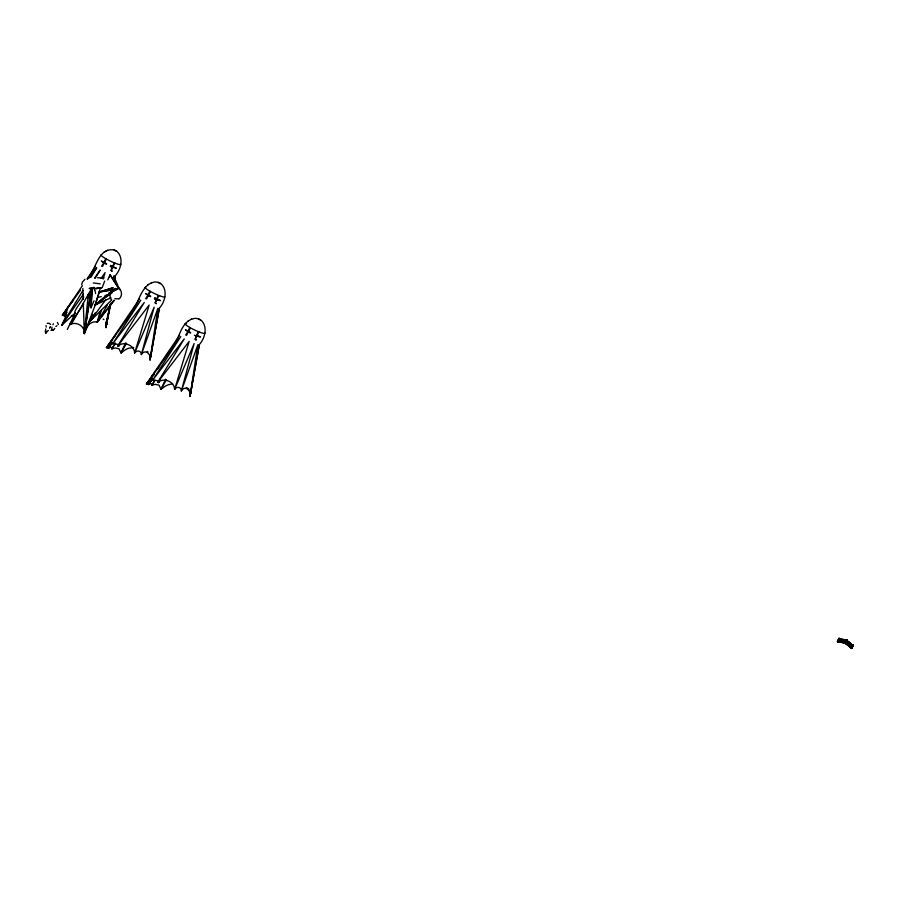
<?xml version="1.0" encoding="UTF-8"?>
<svg xmlns="http://www.w3.org/2000/svg" width="898" height="898" viewBox="0 0 898 898"><rect width="100%" height="100%" fill="white"/><g stroke="black" fill="none" stroke-linecap="round" stroke-linejoin="round"><path stroke-width="1.35" d="M46.023 325.604L46.258 327.074M94.032 300.808L91.001 307.823L91.843 290.335M133.667 347.47L128.65 348.278A14.177 8.385 -41.2 0 0 124.766 350.153L121.017 353.004L119.086 348.817L115.337 347.941L111.79 348.918L111.431 347.526A7.083 2.514 -53.8 0 0 110.622 347.223L108.355 348.177L106.447 347.605L108.939 345.023A7.723 1.538 -50.4 0 1 110.914 343.463C112.508 342.991 122.566 344.989 118.289 346.235C121.825 341.06 134.565 344.304 134.621 353.094C136.451 349.838 141.57 350.366 141.356 354.553C145.072 348.244 151.695 354.575 150 360.031L159.35 308.216C165.131 301.807 168.117 289.964 160.798 283.588M91.001 307.823L92.472 287.54M92.696 314.379L84.3 333.551L88.352 294.151M83.772 303.939L69.573 324.807C76.016 320.912 84.94 325.851 84.3 333.551L86.623 317.308M87.016 314.603L87.398 311.898M107.827 316.624L106.615 324.795L105.863 322.27M151.717 350.411L150.707 357.224L149.955 354.699M152.121 347.683L152.525 344.955M193.126 377.239L190.702 393.593L190.387 392.269M100.374 288.157L95.289 304.938L84.3 333.551L90.979 289.627M839.316 641.542L837.587 641.307L838.35 641.105M839.495 641.565L840.607 641.823L840.09 641.599M840.786 641.846L841.92 642.025L840.842 641.565M840.921 641.161L842.055 641.352L840.898 641.329M842.1 642.059C842.908 642.339 843.256 641.565 842.223 641.385M843.301 642.362L844.311 642.699L843.435 641.677M845.186 643.047A14.02 13.874 11.7 0 0 844.49 642.766L845.489 642.99M844.625 642.07L845.59 642.485L844.625 642.07L844.49 642.766M83.334 303.513L84.3 333.551L92.045 287.697M110.218 304.377L105.908 327.613L105.74 324.257L110.723 303.322M115.258 275.787L114.54 279.873L115.258 275.787C121.039 269.389 124.025 257.546 116.706 251.171M159.35 308.216L150 360.031L157.868 308.351L141.356 354.553L154.142 307.183L134.621 353.094L149.169 305.039L117.616 346.112M200.793 319.957C208.112 326.333 205.137 338.176 199.345 344.585L189.994 396.4C191.689 390.944 185.067 384.613 181.362 390.922C181.564 386.735 176.446 386.207 174.616 389.463C174.571 380.673 161.82 377.441 158.284 382.615C162.572 381.358 152.503 379.371 150.909 379.832A7.723 1.538 -50.4 0 0 148.933 381.392L146.453 383.974L148.35 384.546L150.617 383.603A7.083 2.514 -53.8 0 1 151.436 383.895L151.784 385.287L155.332 384.31L159.081 385.186L161.011 389.373L164.772 386.533A14.177 8.385 -41.2 0 1 168.656 384.658L172.45 383.861M81.651 284.7L82.459 282.039L84.94 279.278M104.673 281.052L102.372 287.136M108.613 312.616L105.908 327.613L110.892 303.49M109.107 309.889L109.601 307.161M199.345 344.585L189.994 396.4L197.863 344.72L181.362 390.922L194.136 343.564L174.616 389.463L189.164 341.408L157.61 382.481M49.671 328.253L50.479 326.737L50.007 327.433M839.989 641.924L837.452 641.643L837.598 640.936L838.249 641.251M837.475 641.542L838.126 641.857L837.576 641.037L838.766 638.523A1.134 0.819 -72.7 0 1 839.192 638.265L839.372 638.343A1.134 0.763 -56.8 0 1 839.417 638.837M851.36 647.671L851.383 647.593A16.501 16.332 11.7 0 0 845.983 643.002L846.949 641.015A1.134 0.763 -56.8 0 0 846.848 640.431A1.134 0.819 -72.7 0 0 846.298 640.701L845.299 642.822A16.501 16.332 11.7 0 0 838.339 641.509L838.362 641.374M839.271 640.117A17.769 17.59 11.7 0 0 838.822 640.117L838.912 639.904A16.501 16.332 11.7 0 1 839.349 639.937M838.743 638.624A1.134 0.763 -56.8 0 1 839.192 638.287L839.361 638.377A1.134 0.819 -72.7 0 1 839.394 638.938L839.248 639.23A16.501 16.332 11.7 0 1 846.219 640.543L846.298 640.364A16.501 16.332 11.7 0 0 839.338 639.062M841.92 642.025L842.055 641.352M845.793 641.408A14.985 14.839 11.7 0 0 842.84 640.465L842.122 641.161L842.481 640.386A17.769 17.59 11.7 0 0 841.112 640.173M845.759 641.823A16.501 16.332 11.7 0 0 838.788 640.555L838.698 640.723A17.769 17.59 11.7 0 1 842.346 641.037L841.998 641.767L848.655 644.876M842.84 640.51L842.852 640.454A14.985 14.839 11.7 0 1 845.781 641.464L845.871 641.251M843.121 642.306L843.256 641.632M844.311 642.699L844.446 642.014M841.134 641.026A16.501 16.332 11.7 0 1 845.433 642.182L845.445 642.115M845.411 643.159L845.59 642.485M845.736 641.857L845.658 642.07A14.985 14.839 11.7 0 0 842.706 641.116L842.358 641.846M846.084 641.183L846.174 640.97A16.501 16.332 11.7 0 0 839.203 639.713L839.125 639.836A16.501 16.332 11.7 0 1 846.107 641.105M846.309 642.384L846.32 642.328A14.985 14.839 11.7 0 1 848.891 644.068L848.902 644.023M846.444 641.722L846.432 641.778A14.985 14.839 11.7 0 1 849.014 643.462L848.835 645.033L849.317 643.641A17.769 17.59 11.7 0 1 851.843 646.279L851.933 646.122M846.387 642.227L846.387 642.171A16.501 16.332 11.7 0 1 851.764 646.807M846.859 640.891L846.949 640.678A16.501 16.332 11.7 0 1 852.325 645.258M847.667 644.483L847.892 643.844L848.509 645.123M848.666 644.18L849.317 643.641M848.644 645.235L849.497 645.999L848.644 645.235L849.295 644.977M849.182 644.304L849.194 644.259A17.769 17.59 11.7 0 1 851.708 646.942L851.798 646.728M849.497 645.999L849.71 645.359L850.226 646.74M850.238 646.751L849.845 645.494L850.63 646.324M851.225 647.907L850.754 646.448L852.022 647.638L851.775 648.479L845.411 643.35M845.422 642.216L846.421 640.094A1.134 0.819 -72.7 0 1 846.848 639.836L846.971 639.825A1.134 0.763 -56.8 0 1 847.072 640.409L846.073 642.519A16.501 16.332 11.7 0 1 851.45 647.099L852.438 645.045A1.134 0.819 -72.7 0 1 852.988 644.775L853.044 644.876A1.134 0.763 -56.8 0 1 853.089 645.359L851.798 648.378L851.147 648.075L851.405 647.245L851.899 647.873M852.224 645.842L852.146 646.055A16.501 16.332 11.7 0 0 846.758 641.419A16.501 16.332 11.7 0 1 852.191 645.92M852.359 645.235L852.269 645.449A16.501 16.332 11.7 0 0 846.881 640.858M110.914 343.463L111.565 340.533L140.784 300.19L112.508 343.968L144.275 302.48L119.333 343.305L118.502 346.213M150.909 379.832L151.571 376.913L180.779 336.57L152.503 380.348L184.27 338.849L159.328 379.674L158.497 382.582M45.697 328.96L45.652 333.124M84.3 333.551C85.355 327.624 90.406 320.249 97.276 322.135L114.226 300.527M87.342 279.312C95.985 270.511 97.31 247.657 114.091 249.857M128.459 316.433C137.854 307.296 138.427 292.647 148.484 284.464M170.687 349.277C179.106 341.173 179.039 327.815 188.479 320.833M100.093 311.673L97.276 322.135L113.945 300.19M109.332 277.437L110.05 274.766L118.738 288.426L110.05 274.766L107.805 279.884M103.113 279.098L105.077 272.622L101.126 278.414M112.026 292.782L95.076 305.129L99.195 292.041L112.957 287.787L99.195 292.041L117.93 288.909L99.195 292.041M101.519 310.248L97.276 322.135L107.277 305.23M113.923 263.271L112.441 267.29L116.347 268.188L112.834 266.493L110.948 270.377L112.205 271.286L111.24 270.377L113.126 266.482L110.533 265.426L111.498 266.347L110.308 266.437L112.901 267.492L114.383 263.462L115.573 263.372M158.014 295.689L156.533 299.719L160.439 300.606L156.926 298.911L155.04 302.794L156.297 303.704L155.332 302.794L157.217 298.911L154.624 297.855L155.59 298.765L154.4 298.854L156.993 299.91L158.475 295.88L159.664 295.79M53.42 323.763L52.892 324.717M125.552 342.879L121.017 353.004L126.495 343.283M165.546 379.248L161.011 389.373L166.489 379.652M51.624 329.51L52.039 327.164M67.339 329.443L75.309 312.785L61.794 325.267L65.285 317.533L67.485 308.115L80.461 290.189M837.452 641.643L838.642 639.129A1.134 0.819 -72.7 0 1 839.069 638.871L839.192 638.848A1.134 0.763 -56.8 0 1 839.293 639.443M838.126 641.857L838.305 641.183M838.463 640.869L839.394 638.938M838.339 641.475L839.271 639.544A1.134 0.819 -72.7 0 0 839.192 638.848A1.134 0.763 -56.8 0 0 838.62 639.23M851.147 648.075L852.314 645.662A1.134 0.819 -72.7 0 1 852.741 645.393L852.864 645.381A1.134 0.763 -56.8 0 1 852.965 645.965M851.775 648.479L852.943 646.066A1.134 0.819 -72.7 0 0 852.864 645.381L852.741 645.404A1.134 0.763 -56.8 0 0 852.292 645.763M197.212 335.28L195.326 339.163L196.292 340.084L195.034 339.175L196.92 335.28L200.434 336.974L196.527 336.088L198.009 332.058L199.659 332.17L198.469 332.249L196.988 336.279L194.395 335.223M55.822 326.445L57.034 325.727M71.402 324.099L91.776 288.28M115.281 342.935L111.79 348.918L114.865 344.349M154.579 380.494L151.784 385.287L154.86 380.718M82.874 290.537L61.794 325.267L83.391 294.218M90.878 277.359L96.692 267.772L89.385 277.864M83.795 296.879C82.986 300.1 72.581 311.887 75.084 313.368M95.199 278.223L100.183 270.062L94.582 278.111M95.199 312.919L90.013 321.26L111.678 299.977M111.33 343.474L108.355 348.177L112.531 342.699M151.335 379.843L148.35 384.546L152.525 379.068M166.961 355.159L169.194 351.623M151.403 379.944L148.35 384.546L152.233 378.877M82.414 285.676L62.355 315.187L64.263 315.759L66.531 314.805A7.083 2.514 -53.8 0 1 66.856 314.839M87.05 278.863L95.536 266.369M87.723 298.136L90.878 293.5M111.756 341.117L106.447 347.605L139.617 298.798M154.411 374.241L146.453 383.974L179.622 335.167M66.598 312.358L64.263 315.759L66.766 312.47M105.695 299.809L90.013 321.26L93.583 316.994M73.064 300.628L62.355 315.187L67.664 308.699M106.447 347.605L115.505 335.291M146.453 383.974L153.861 373.905M157.161 369.426L159.631 366.07M54.756 328.421L53.655 329.746L51.006 330.419M847.892 643.844L848.722 644.483M851.248 647.559L848.868 644.596M849.62 646.122L850.417 646.942M850.754 646.448L851.921 647.772M850.529 647.076L851.304 647.75M113.013 291.356L116.549 289.482M118.895 299.101C122.027 296.845 122.364 291.895 119.748 289.122M114.057 290.424L95.076 305.129L106.525 295.307M108.602 293.523L115 288.393M95.076 305.129L105.56 296.318M108.714 293.68L110.813 291.917M48.301 330.408L45.742 333.169M107.614 250.261L104.033 252.248M151.425 282.836L154.961 281.938L158.183 282.286M191.42 319.217L194.956 318.307L198.177 318.655M148.125 284.666L151.706 282.679M188.12 321.035L191.701 319.059M113.541 290.795L115.999 289.874C111.33 289.807 108.546 295.42 110.903 299.303M95.289 304.938L111.026 297.754M91.45 287.888L89.16 288.494L100.655 288.213M47.201 323.347L49.076 323.28L50.569 324.403M97.512 297.597L101.261 296.576M105.01 295.565L110.005 294.207M71.245 315.524L74.208 315.95M114.843 298.731L118.087 298.821M97.556 277.774L104.011 277.987M93.257 282.949L100.217 283.858M840.82 641.677L841.381 641.756M839.967 642.025L845.388 643.451L849.901 646.762M841.83 642.295L843.649 642.766M114.27 250.239L116.358 250.89M158.351 282.657L160.45 283.308M198.357 319.037L200.445 319.688M851.259 647.828L851.91 648.143M845.534 642.744L847.173 643.664M114.327 249.925L116.291 251.204M158.418 282.342L160.383 283.633M198.413 318.723L200.377 320.002M57.382 322.416L58.37 324.459M848.745 644.73L849.598 645.494M850.047 646.055L851.27 647.458M113.878 278.481L113.777 275.933L118.85 287.989L120.512 290.099M118.85 287.989L119.58 288.931M189.411 390.013L189.949 391.068M93.852 287.259L94.481 289.796M94.672 288.426L95.592 293.567M82.841 288.494L83.2 299.416M841.145 640.925A16.501 16.332 11.7 0 1 844.199 641.61M844.625 641.756A16.501 16.332 11.7 0 1 845.456 642.081M846.118 642.396A16.501 16.332 11.7 0 1 851.472 646.998M846.399 640.195A1.134 0.763 -56.8 0 1 846.971 639.814A1.134 0.819 -72.7 0 1 847.05 640.51M838.833 640.072A17.769 17.59 11.7 0 1 839.282 640.061M841.112 640.229A17.769 17.59 11.7 0 1 842.47 640.431M841.134 640.016A16.501 16.332 11.7 0 1 845.882 641.217M849.306 643.698A17.769 17.59 11.7 0 1 851.832 646.336M853.066 645.46A1.134 0.819 -72.7 0 0 852.988 644.775A1.134 0.763 -56.8 0 0 852.415 645.146M846.926 641.116A1.134 0.819 -72.7 0 0 846.848 640.431A1.134 0.763 -56.8 0 0 846.275 640.802M120.545 263.844A10.967 1.527 25.8 0 1 110.589 261.217A10.967 1.527 25.8 0 1 101.44 254.718M103.113 319.037A7.33 5.59 -85.8 0 1 103.932 319.587M164.884 296.823A10.967 1.527 25.8 0 1 153.39 293.006A10.967 1.527 25.8 0 1 145.521 287.136M147.205 351.455A7.33 5.59 -85.8 0 1 148.024 352.005M204.632 332.63A10.967 1.527 25.8 0 1 193.384 329.386A10.967 1.527 25.8 0 1 186.582 323.606M186.301 387.476A7.33 5.59 -85.8 0 1 187.199 387.835M188.019 388.374A7.33 5.59 -85.8 0 1 188.76 389.103M846.522 641.565L846.511 641.61A16.501 16.332 11.7 0 1 851.888 646.19A16.501 16.332 11.7 0 0 846.533 641.531M104.101 262.384L101.609 266.223L102.518 266.459L104.392 262.564L101.351 261.026L104.089 263.035L106.278 259.342L105.683 258.646L103.809 262.878L106.334 264.27L106.615 263.776L104.101 262.384M148.181 294.813L145.701 298.652L146.599 298.877L148.473 294.982L145.442 293.444L148.17 295.453L150.37 291.76L149.775 291.075L147.901 295.296L150.415 296.688L150.707 296.194L148.181 294.813M188.187 331.182L185.706 335.021L186.604 335.246L188.479 331.362L185.437 329.824L188.176 331.822L190.365 328.14L189.77 327.444L187.895 331.676L190.421 333.057L190.702 332.563L188.187 331.182M65.756 313.402L64.263 315.759L65.79 313.458M111.397 343.575L108.355 348.177L111.464 343.642M53.521 329.689L52.376 330.363L53.521 329.689M101.743 287.82L96.131 288.595L101.743 287.82M45.675 332.934L45.45 330.722L45.675 332.934"/></g></svg>
